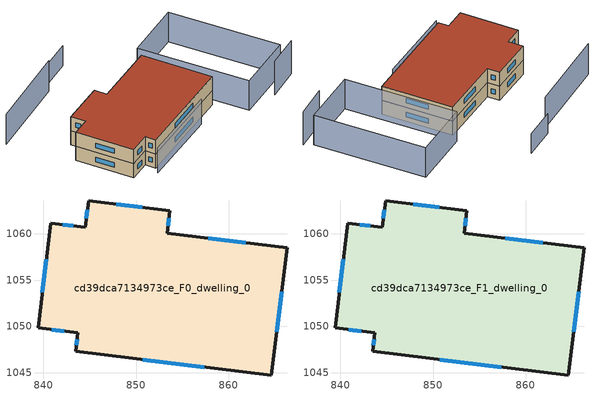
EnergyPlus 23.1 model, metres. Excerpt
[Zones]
cd39dca7134973ce_F0_dwelling_0
 floor ground (EU_floor_Construction): 866.32,1058.47 864.63,1044.71 843.48,1047.29 843.73,1049.29 839.41,1049.82 840.79,1061.14 844.52,1060.68 844.87,1063.57 853.66,1062.49 853.36,1060.05 z0
 wall outside (EU_wall_Construction): 853.36,1060.05 853.66,1062.49 844.87,1063.57 844.52,1060.68 840.79,1061.14 839.41,1049.82 843.73,1049.29 843.48,1047.29 864.63,1044.71 866.32,1058.47 853.36,1060.05 z0:3
 window (EU_Window_Construction): 853.46,1060.89 853.55,1061.66 / 861.88,1059.01 857.79,1059.51 / 865.21,1049.42 865.74,1053.76 / 850.72,1046.41 857.39,1045.59 / 843.65,1048.61 843.57,1047.98 / 840.89,1049.64 842.25,1049.47 / 840.32,1057.26 839.88,1053.69 / 843.24,1060.84 842.07,1060.98 / 844.75,1062.58 844.64,1061.67 / 850.65,1062.86 847.88,1063.2 z1.03:1.97
cd39dca7134973ce_F1_dwelling_0
 floor to cd39dca7134973ce_F0_dwelling_0 (EU_floor_Construction): 866.31,1058.47 864.63,1044.71 843.48,1047.29 843.73,1049.29 839.41,1049.82 840.79,1061.14 844.52,1060.68 844.87,1063.57 853.66,1062.49 853.36,1060.05 z3
 wall outside (EU_wall_Construction): 853.36,1060.05 853.66,1062.49 844.87,1063.57 844.52,1060.68 840.79,1061.14 839.41,1049.82 843.73,1049.29 843.48,1047.29 864.63,1044.71 866.32,1058.47 853.36,1060.05 z3:6
 window (EU_Window_Construction): 853.46,1060.89 853.55,1061.66 / 861.88,1059.01 857.79,1059.51 / 865.21,1049.42 865.74,1053.76 / 850.72,1046.41 857.39,1045.59 / 843.65,1048.61 843.57,1047.98 / 840.89,1049.64 842.25,1049.47 / 840.32,1057.26 839.88,1053.69 / 843.24,1060.84 842.07,1060.98 / 844.75,1062.58 844.64,1061.67 / 850.65,1062.86 847.88,1063.2 z4.03:4.97
 roof outside (EU_roof_Construction): 864.63,1044.71 866.32,1058.47 853.36,1060.05 853.66,1062.49 844.87,1063.57 844.52,1060.68 840.79,1061.14 839.41,1049.82 843.73,1049.29 843.48,1047.29 z6
shading: 871.27,1035.53 878,1035.04 z0:7.1; 842.27,1046.49 858.5,1044.45 z0:5.4; 865.38,1038.09 867.69,1059.72 / 867.69,1059.72 879.62,1058.45 / 879.62,1058.45 877.31,1036.82 / 877.31,1036.82 865.38,1038.09 z0:6.3; 866.49,1073.15 859.92,1073.71 z0:4.2; 858.51,1072.74 841.02,1074.17 z0:6.5
[Building]
EU S2 Campaign: North Axis=0; Terrain=City; Solar Distribution=FullExterior
[Site:Location]
Cape.Town.Intl.AP: Latitude=-33.965; Longitude=18.602; Time Zone=2; Elevation=46
[SizingPeriod:WeatherFileDays]
AnnualSizingPeriod: Begin Month=1; Begin Day of Month=1; End Month=12; End Day of Month=31; Day of Week for Start Day=Monday; Use Weather File Daylight Saving Period=No; Use Weather File Rain and Snow Indicators=No
[MATERIAL]
EU_InternalMass_Material: Roughness=MediumRough; Thickness=0.1; Conductivity=1; Density=1800; Specific Heat=900; Thermal Absorptance=0.9; Solar Absorptance=0.7; Visible Absorptance=0.7
[MATERIAL:NOMASS] Roughness=MediumRough; Thermal Absorptance=0.9; Solar Absorptance=0.7; Visible Absorptance=0.7
Name | Thermal Resistance
EU_wall_NoMass | 0.493876
EU_roof_NoMass | 0.449382
EU_floor_NoMass | 1.25
[WINDOWMATERIAL:SIMPLEGLAZINGSYSTEM]
EU_Window_SimpleGlazing: UFactor=4.4; Solar Heat Gain Coefficient=0.85; Visible Transmittance=0.85
[CONSTRUCTION]
EU_wall_Construction: EU_wall_NoMass
EU_roof_Construction: EU_roof_NoMass
EU_floor_Construction: EU_floor_NoMass
EU_Window_Construction: EU_Window_SimpleGlazing
EU_InternalMass_Construction: EU_InternalMass_Material
[ZONE] Type=1; Multiplier=1; Ceiling Height=autocalculate; Volume=1101.11; Floor Area=autocalculate; Part of Total Floor Area=Yes
cd39dca7134973ce_F0_dwelling_0; cd39dca7134973ce_F1_dwelling_0
[INTERNALMASS] Construction=EU_InternalMass_Construction; Surface Area=367.038
Name | Zone or ZoneList
cd39dca7134973ce_F0_dwelling_0_EU_InternalMass | cd39dca7134973ce_F0_dwelling_0
cd39dca7134973ce_F1_dwelling_0_EU_InternalMass | cd39dca7134973ce_F1_dwelling_0
[OTHEREQUIPMENT] Fuel Type=Electricity; Design Level Calculation Method=Watts/Area; Power per Zone Floor Area=1; Fraction Latent=0; Fraction Radiant=0; Fraction Lost=0; Carbon Dioxide Generation Rate=0; EndUse Subcategory=EU_Step8_InternalGains
Name | Zone or ZoneList or Space or SpaceList | Schedule
EU_Step8_InternalGain_cd39dca7134973ce_F0_dwelling_0_f000 | cd39dca7134973ce_F0_dwelling_0 | EU_Step8_GainSchedule_cd39dca7134973ce_F0_dwelling_0_f000
EU_Step8_InternalGain_cd39dca7134973ce_F1_dwelling_0_f000 | cd39dca7134973ce_F1_dwelling_0 | EU_Step8_GainSchedule_cd39dca7134973ce_F1_dwelling_0_f000
[ZONEVENTILATION:DESIGNFLOWRATE] Schedule=EU_AlwaysOn; Design Flow Rate Calculation Method=AirChanges/Hour; Air Changes per Hour=0.64; Ventilation Type=Natural; Fan Pressure Rise=0; Fan Total Efficiency=1; Constant Term Coefficient=1; Temperature Term Coefficient=0; Velocity Term Coefficient=0; Velocity Squared Term Coefficient=0; Minimum Indoor Temperature=-100; Maximum Indoor Temperature=100; Delta Temperature=-100; Minimum Outdoor Temperature=-100; Maximum Outdoor Temperature=100; Maximum Wind Speed=40
Name | Zone or ZoneList or Space or SpaceList
EU_ConstantAir_cd39dca7134973ce_F0_dwelling_0 | cd39dca7134973ce_F0_dwelling_0
EU_ConstantAir_cd39dca7134973ce_F1_dwelling_0 | cd39dca7134973ce_F1_dwelling_0
[HVACTEMPLATE:THERMOSTAT] Constant Heating Setpoint=20; Constant Cooling Setpoint=50
EU_HeatOnly_cd39dca7134973ce_F0_dwelling_0; EU_HeatOnly_cd39dca7134973ce_F1_dwelling_0
[HVACTEMPLATE:ZONE:IDEALLOADSAIRSYSTEM] System Availability Schedule=EU_AlwaysOn; Maximum Heating Supply Air Temperature=50; Minimum Cooling Supply Air Temperature=13; Maximum Heating Supply Air Humidity Ratio=0.0156; Minimum Cooling Supply Air Humidity Ratio=0.0077; Heating Limit=NoLimit; Cooling Limit=NoLimit; Heating Availability Schedule=EU_AlwaysOn; Cooling Availability Schedule=EU_CoolingOff; Dehumidification Control Type=ConstantSensibleHeatRatio; Cooling Sensible Heat Ratio=0.7; Dehumidification Setpoint=60; Humidification Control Type=None; Humidification Setpoint=30; Outdoor Air Method=None; Outdoor Air Flow Rate per Person=0.00944; Outdoor Air Flow Rate per Zone Floor Area=0; Outdoor Air Flow Rate per Zone=0; Demand Controlled Ventilation Type=None; Outdoor Air Economizer Type=NoEconomizer; Heat Recovery Type=None; Sensible Heat Recovery Effectiveness=0.7; Latent Heat Recovery Effectiveness=0.65
Name | Template Thermostat
cd39dca7134973ce_F0_dwelling_0 | EU_HeatOnly_cd39dca7134973ce_F0_dwelling_0
cd39dca7134973ce_F1_dwelling_0 | EU_HeatOnly_cd39dca7134973ce_F1_dwelling_0
[SIZING:ZONE] Zone Cooling Design Supply Air Temperature Input Method=SupplyAirTemperature; Zone Cooling Design Supply Air Temperature=13; Zone Heating Design Supply Air Temperature Input Method=SupplyAirTemperature; Zone Heating Design Supply Air Temperature=50; Zone Cooling Design Supply Air Humidity Ratio=0.008; Zone Heating Design Supply Air Humidity Ratio=0.008; Cooling Design Air Flow Method=DesignDay; Cooling Design Air Flow Rate=0; Cooling Minimum Air Flow per Zone Floor Area=0.000762; Cooling Minimum Air Flow=0; Cooling Minimum Air Flow Fraction=0.2; Heating Design Air Flow Method=DesignDay; Heating Design Air Flow Rate=0; Heating Maximum Air Flow per Zone Floor Area=0.002032; Heating Maximum Air Flow=0.141576; Heating Maximum Air Flow Fraction=0.3; Account for Dedicated Outdoor Air System=No; Dedicated Outdoor Air System Control Strategy=NeutralSupplyAir; Dedicated Outdoor Air Low Setpoint Temperature for Design=autosize; Dedicated Outdoor Air High Setpoint Temperature for Design=autosize; Zone Load Sizing Method=Sensible Load Only No Latent Load; Zone Latent Cooling Design Supply Air Humidity Ratio Input Method=HumidityRatioDifference; Zone Cooling Design Supply Air Humidity Ratio Difference=0.005; Zone Latent Heating Design Supply Air Humidity Ratio Input Method=HumidityRatioDifference; Zone Humidification Design Supply Air Humidity Ratio Difference=0.005
cd39dca7134973ce_F0_dwelling_0; cd39dca7134973ce_F1_dwelling_0
[SCHEDULE:CONSTANT]
Name | Hourly Value
EU_AlwaysOn | 1
EU_CoolingOff | 0
[SCHEDULE:FILE] Column Number=1; Rows to Skip at Top=0; Number of Hours of Data=8760; Column Separator=Comma; Interpolate to Timestep=No; Minutes per Item=60; Adjust Schedule for Daylight Savings=Yes
Name | File
EU_Step8_GainSchedule_cd39dca7134973ce_F0_dwelling_0_f000 | ../../schedules/cd39dca7134973ce/cd39dca7134973ce_F0_dwelling_0_f000_gain.csv
EU_Step8_GainSchedule_cd39dca7134973ce_F1_dwelling_0_f000 | ../../schedules/cd39dca7134973ce/cd39dca7134973ce_F1_dwelling_0_f000_gain.csv
